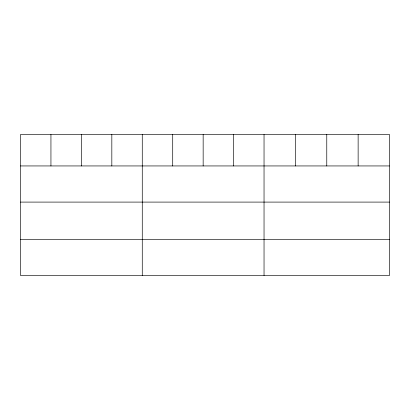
<?xml version="1.0" encoding="UTF-8"?>
<svg xmlns="http://www.w3.org/2000/svg" width="410" height="410" viewBox="0 0 410 410"><rect width="100%" height="100%" fill="white"/><g stroke="black" fill="none" stroke-linecap="round" stroke-linejoin="round"><path stroke-width="0.61" d="M389.5 165.942L389.5 275.499L20.5 275.499L20.5 134.5L389.5 134.5L389.5 165.942L20.5 165.942M20.5 202.094L389.5 202.094M20.5 239.348L389.5 239.348M358.135 134.5L358.135 165.942M326.77 134.5L326.77 165.942M295.405 134.5L295.405 165.942M264.04 134.5L264.04 275.499M233.597 134.5L233.597 165.942M203.155 134.5L203.155 165.942M172.712 134.5L172.712 165.942M142.27 134.5L142.27 275.499M111.827 134.5L111.827 165.942M81.385 134.5L81.385 165.942M50.942 134.5L50.942 165.942"/></g></svg>
